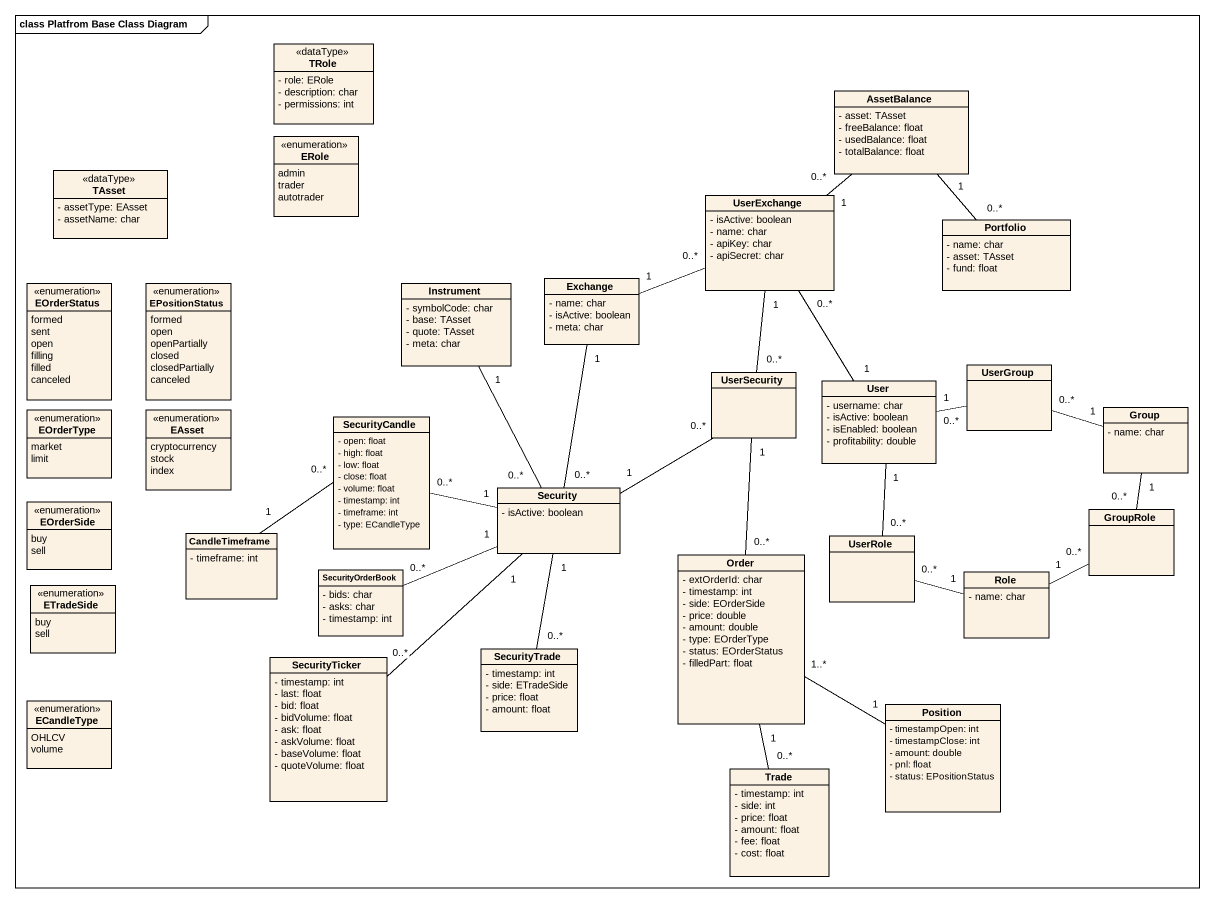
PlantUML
@startuml
mainframe class Platfrom Base Class Diagram
hide circle
hide empty members
skinparam classAttributeIconSize 0
class TRole <<dataType>> {
  - role: ERole
  - description: char
  - permissions: int
}
class AssetBalance {
  - asset: TAsset
  - freeBalance: float
  - usedBalance: float
  - totalBalance: float
}
class TAsset <<dataType>> {
  - assetType: EAsset
  - assetName: char
}
enum ERole {
  admin
  trader
  autotrader
}
class UserExchange {
  - isActive: boolean
  - name: char
  - apiKey: char
  - apiSecret: char
}
class Portfolio {
  - name: char
  - asset: TAsset
  - fund: float
}
enum EOrderStatus {
  formed
  sent
  open
  filling
  filled
  canceled
}
enum EPositionStatus {
  formed
  open
  openPartially
  closed
  closedPartially
  canceled
}
class Instrument {
  - symbolCode: char
  - base: TAsset
  - quote: TAsset
  - meta: char
}
class Exchange {
  - name: char
  - isActive: boolean
  - meta: char
}
class UserSecurity
class User {
  - username: char
  - isActive: boolean
  - isEnabled: boolean
  - profitability: double
}
class UserGroup
enum EOrderType {
  market
  limit
}
enum EAsset {
  cryptocurrency
  stock
  index
}
class SecurityCandle {
  - open: float
  - high: float
  - low: float
  - close: float
  - volume: float
  - timestamp: int
  - timeframe: int
  - type: ECandleType
}
class "Group" as Group_ {
  - name: char
}
enum EOrderSide {
  buy
  sell
}
class Security {
  - isActive: boolean
}
class GroupRole
class CandleTimeframe {
  - timeframe: int
}
class Order {
  - extOrderId: char
  - timestamp: int
  - side: EOrderSide
  - price: double
  - amount: double
  - type: EOrderType
  - status: EOrderStatus
  - filledPart: float
}
class UserRole
enum ETradeSide {
  buy
  sell
}
class SecurityOrderBook {
  - bids: char
  - asks: char
  - timestamp: int
}
class Role {
  - name: char
}
class SecurityTicker {
  - timestamp: int
  - last: float
  - bid: float
  - bidVolume: float
  - ask: float
  - askVolume: float
  - baseVolume: float
  - quoteVolume: float
}
class SecurityTrade {
  - timestamp: int
  - side: ETradeSide
  - price: float
  - amount: float
}
enum ECandleType {
  OHLCV
  volume
}
class Position {
  - timestampOpen: int
  - timestampClose: int
  - amount: double
  - pnl: float
  - status: EPositionStatus
}
class Trade {
  - timestamp: int
  - side: int
  - price: float
  - amount: float
  - fee: float
  - cost: float
}
UserExchange "1" -up- "0..*" AssetBalance
Portfolio "0..*" -up- "1" AssetBalance
Instrument "1" -- "0..*" Security
Exchange "1" -right- "0..*" UserExchange
Exchange "1" -- "0..*" Security
UserSecurity "0..*" -up- "1" UserExchange
User "1" -up- "0..*" UserExchange
User "1" -right- "0..*" UserGroup
User "1" -- "0..*" UserRole
Group_ "1" -left- "0..*" UserGroup
Group_ "1" -- "0..*" GroupRole
Security "1" -right- "0..*" UserSecurity
Security "1" -left- "0..*" SecurityCandle
Security "1" -- "0..*" SecurityTrade
CandleTimeframe "1" -right- "0..*" SecurityCandle
Order "0..*" -up- "1" UserSecurity
Order "1" -- "0..*" Trade
UserRole "0..*" -right- "1" Role
SecurityOrderBook "0..*" -right- "1" Security
Role "1" -right- "0..*" GroupRole
SecurityTicker "0..*" -up- "1" Security
Position "1" -left- "1..*" Order
@enduml
